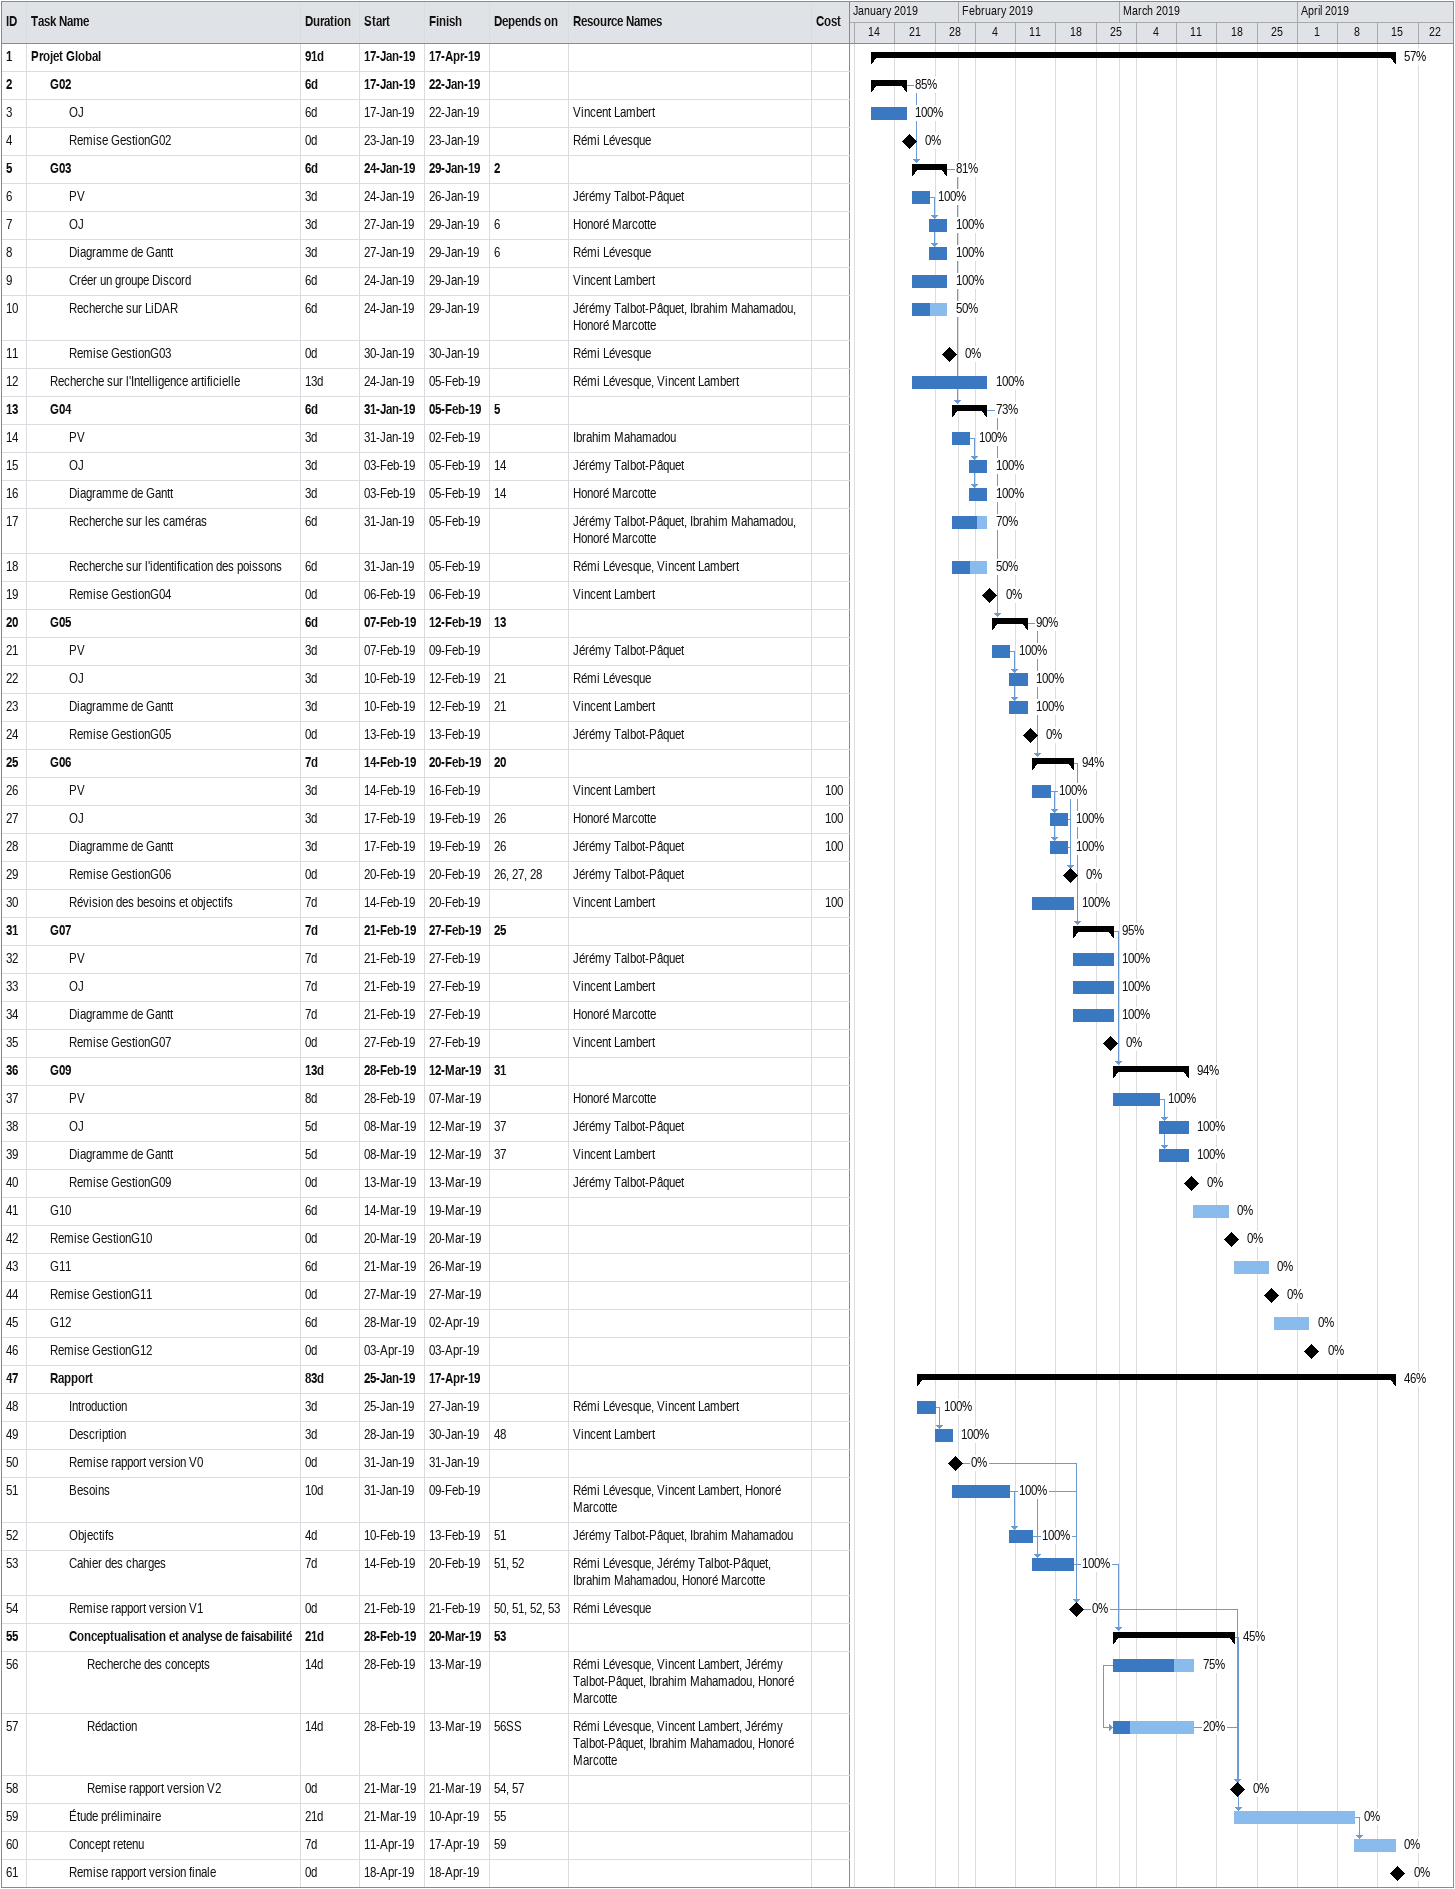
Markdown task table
| ID | Level | Task | Duration | Start | Finish | Predecessors | Resources | % complete | Cost |
|---|---|---|---|---|---|---|---|---|---|
| 1 | 1 | **Projet Global** | 91d | 2019-01-17 | 2019-04-17 |  |  | 57 |  |
| 2 | 2 | **G02** | 6d | 2019-01-17 | 2019-01-22 |  |  | 85 |  |
| 3 | 3 | OJ | 6d | 2019-01-17 | 2019-01-22 |  | Vincent Lambert | 100 |  |
| 4 | 3 | Remise GestionG02 | 0d | 2019-01-23 | 2019-01-23 |  | Rémi Lévesque | 0 |  |
| 5 | 2 | **G03** | 6d | 2019-01-24 | 2019-01-29 | 2 |  | 81 |  |
| 6 | 3 | PV | 3d | 2019-01-24 | 2019-01-26 |  | Jérémy Talbot-Pâquet | 100 |  |
| 7 | 3 | OJ | 3d | 2019-01-27 | 2019-01-29 | 6 | Honoré Marcotte | 100 |  |
| 8 | 3 | Diagramme de Gantt | 3d | 2019-01-27 | 2019-01-29 | 6 | Rémi Lévesque | 100 |  |
| 9 | 3 | Créer un groupe Discord | 6d | 2019-01-24 | 2019-01-29 |  | Vincent Lambert | 100 |  |
| 10 | 3 | Recherche sur LiDAR | 6d | 2019-01-24 | 2019-01-29 |  | Jérémy Talbot-Pâquet, Ibrahim Mahamadou, Honoré Marcotte | 50 |  |
| 11 | 3 | Remise GestionG03 | 0d | 2019-01-30 | 2019-01-30 |  | Rémi Lévesque | 0 |  |
| 12 | 2 | Recherche sur l'Intelligence artificielle | 13d | 2019-01-24 | 2019-02-05 |  | Rémi Lévesque, Vincent Lambert | 100 |  |
| 13 | 2 | **G04** | 6d | 2019-01-31 | 2019-02-05 | 5 |  | 73 |  |
| 14 | 3 | PV | 3d | 2019-01-31 | 2019-02-02 |  | Ibrahim Mahamadou | 100 |  |
| 15 | 3 | OJ | 3d | 2019-02-03 | 2019-02-05 | 14 | Jérémy Talbot-Pâquet | 100 |  |
| 16 | 3 | Diagramme de Gantt | 3d | 2019-02-03 | 2019-02-05 | 14 | Honoré Marcotte | 100 |  |
| 17 | 3 | Recherche sur les caméras | 6d | 2019-01-31 | 2019-02-05 |  | Jérémy Talbot-Pâquet, Ibrahim Mahamadou, Honoré Marcotte | 70 |  |
| 18 | 3 | Recherche sur l'identification des poissons | 6d | 2019-01-31 | 2019-02-05 |  | Rémi Lévesque, Vincent Lambert | 50 |  |
| 19 | 3 | Remise GestionG04 | 0d | 2019-02-06 | 2019-02-06 |  | Vincent Lambert | 0 |  |
| 20 | 2 | **G05** | 6d | 2019-02-07 | 2019-02-12 | 13 |  | 90 |  |
| 21 | 3 | PV | 3d | 2019-02-07 | 2019-02-09 |  | Jérémy Talbot-Pâquet | 100 |  |
| 22 | 3 | OJ | 3d | 2019-02-10 | 2019-02-12 | 21 | Rémi Lévesque | 100 |  |
| 23 | 3 | Diagramme de Gantt | 3d | 2019-02-10 | 2019-02-12 | 21 | Vincent Lambert | 100 |  |
| 24 | 3 | Remise GestionG05 | 0d | 2019-02-13 | 2019-02-13 |  | Jérémy Talbot-Pâquet | 0 |  |
| 25 | 2 | **G06** | 7d | 2019-02-14 | 2019-02-20 | 20 |  | 94 |  |
| 26 | 3 | PV | 3d | 2019-02-14 | 2019-02-16 |  | Vincent Lambert | 100 | 100 |
| 27 | 3 | OJ | 3d | 2019-02-17 | 2019-02-19 | 26 | Honoré Marcotte | 100 | 100 |
| 28 | 3 | Diagramme de Gantt | 3d | 2019-02-17 | 2019-02-19 | 26 | Jérémy Talbot-Pâquet | 100 | 100 |
| 29 | 3 | Remise GestionG06 | 0d | 2019-02-20 | 2019-02-20 | 26, 27, 28 | Jérémy Talbot-Pâquet | 0 |  |
| 30 | 3 | Révision des besoins et objectifs | 7d | 2019-02-14 | 2019-02-20 |  | Vincent Lambert | 100 | 100 |
| 31 | 2 | **G07** | 7d | 2019-02-21 | 2019-02-27 | 25 |  | 95 |  |
| 32 | 3 | PV | 7d | 2019-02-21 | 2019-02-27 |  | Jérémy Talbot-Pâquet | 100 |  |
| 33 | 3 | OJ | 7d | 2019-02-21 | 2019-02-27 |  | Vincent Lambert | 100 |  |
| 34 | 3 | Diagramme de Gantt | 7d | 2019-02-21 | 2019-02-27 |  | Honoré Marcotte | 100 |  |
| 35 | 3 | Remise GestionG07 | 0d | 2019-02-27 | 2019-02-27 |  | Vincent Lambert | 0 |  |
| 36 | 2 | **G09** | 13d | 2019-02-28 | 2019-03-12 | 31 |  | 94 |  |
| 37 | 3 | PV | 8d | 2019-02-28 | 2019-03-07 |  | Honoré Marcotte | 100 |  |
| 38 | 3 | OJ | 5d | 2019-03-08 | 2019-03-12 | 37 | Jérémy Talbot-Pâquet | 100 |  |
| 39 | 3 | Diagramme de Gantt | 5d | 2019-03-08 | 2019-03-12 | 37 | Vincent Lambert | 100 |  |
| 40 | 3 | Remise GestionG09 | 0d | 2019-03-13 | 2019-03-13 |  | Jérémy Talbot-Pâquet | 0 |  |
| 41 | 2 | G10 | 6d | 2019-03-14 | 2019-03-19 |  |  | 0 |  |
| 42 | 2 | Remise GestionG10 | 0d | 2019-03-20 | 2019-03-20 |  |  | 0 |  |
| 43 | 2 | G11 | 6d | 2019-03-21 | 2019-03-26 |  |  | 0 |  |
| 44 | 2 | Remise GestionG11 | 0d | 2019-03-27 | 2019-03-27 |  |  | 0 |  |
| 45 | 2 | G12 | 6d | 2019-03-28 | 2019-04-02 |  |  | 0 |  |
| 46 | 2 | Remise GestionG12 | 0d | 2019-04-03 | 2019-04-03 |  |  | 0 |  |
| 47 | 2 | **Rapport** | 83d | 2019-01-25 | 2019-04-17 |  |  | 46 |  |
| 48 | 3 | Introduction | 3d | 2019-01-25 | 2019-01-27 |  | Rémi Lévesque, Vincent Lambert | 100 |  |
| 49 | 3 | Description | 3d | 2019-01-28 | 2019-01-30 | 48 | Vincent Lambert | 100 |  |
| 50 | 3 | Remise rapport version V0 | 0d | 2019-01-31 | 2019-01-31 |  |  | 0 |  |
| 51 | 3 | Besoins | 10d | 2019-01-31 | 2019-02-09 |  | Rémi Lévesque, Vincent Lambert, Honoré Marcotte | 100 |  |
| 52 | 3 | Objectifs | 4d | 2019-02-10 | 2019-02-13 | 51 | Jérémy Talbot-Pâquet, Ibrahim Mahamadou | 100 |  |
| 53 | 3 | Cahier des charges | 7d | 2019-02-14 | 2019-02-20 | 51, 52 | Rémi Lévesque, Jérémy Talbot-Pâquet, Ibrahim Mahamadou, Honoré Marcotte | 100 |  |
| 54 | 3 | Remise rapport version V1 | 0d | 2019-02-21 | 2019-02-21 | 50, 51, 52, 53 | Rémi Lévesque | 0 |  |
| 55 | 3 | **Conceptualisation et analyse de faisabilité** | 21d | 2019-02-28 | 2019-03-20 | 53 |  | 45 |  |
| 56 | 4 | Recherche des concepts | 14d | 2019-02-28 | 2019-03-13 |  | Rémi Lévesque, Vincent Lambert, Jérémy Talbot-Pâquet, Ibrahim Mahamadou, Honoré Marcotte | 75 |  |
| 57 | 4 | Rédaction | 14d | 2019-02-28 | 2019-03-13 | 56SS | Rémi Lévesque, Vincent Lambert, Jérémy Talbot-Pâquet, Ibrahim Mahamadou, Honoré Marcotte | 20 |  |
| 58 | 4 | Remise rapport version V2 | 0d | 2019-03-21 | 2019-03-21 | 54, 57 |  | 0 |  |
| 59 | 3 | Étude préliminaire | 21d | 2019-03-21 | 2019-04-10 | 55 |  | 0 |  |
| 60 | 3 | Concept retenu | 7d | 2019-04-11 | 2019-04-17 | 59 |  | 0 |  |
| 61 | 3 | Remise rapport version finale | 0d | 2019-04-18 | 2019-04-18 |  |  | 0 |  |
